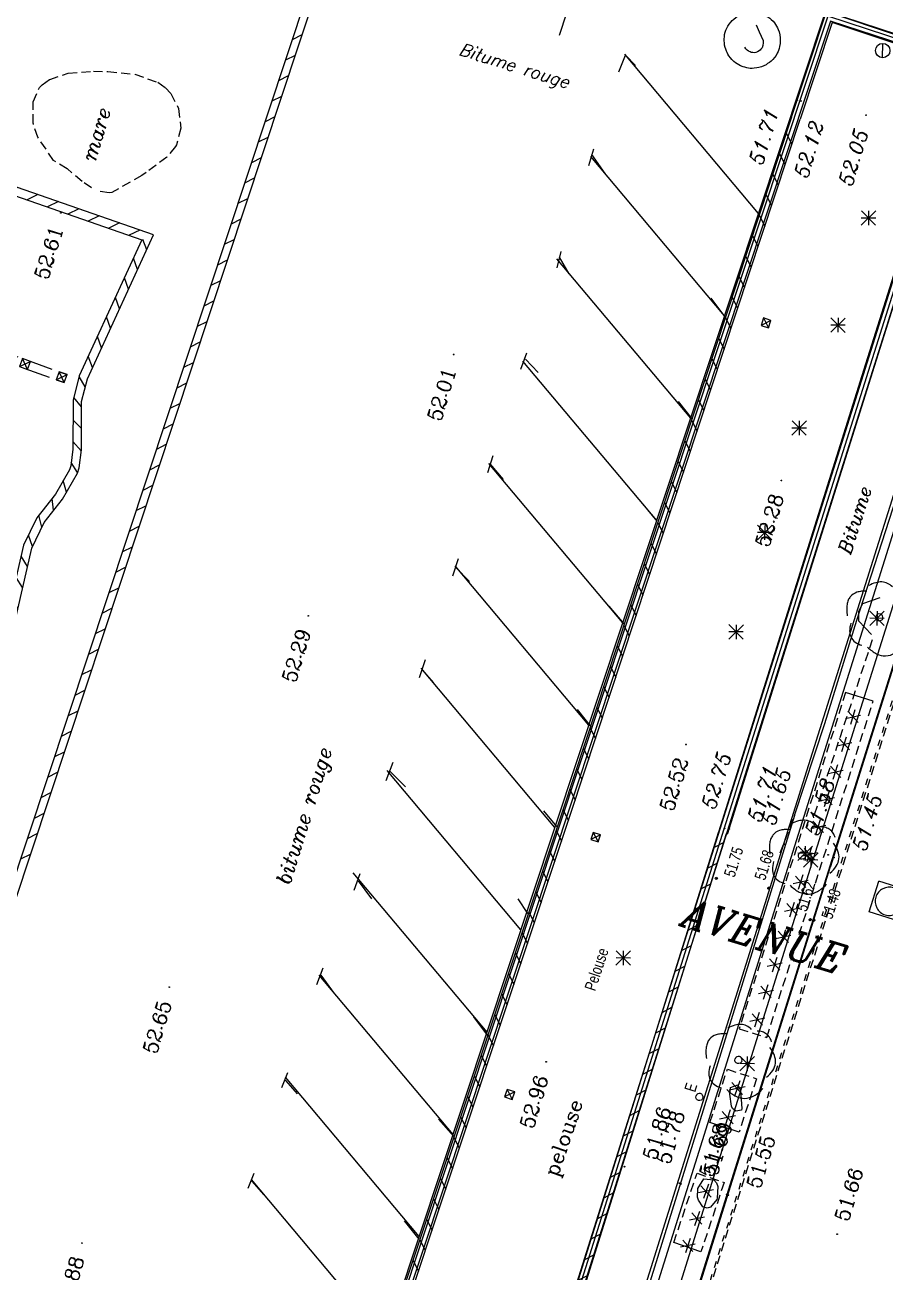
# Model space of a CAD drawing. Extents: x 661856 to 662117, y 6866905 to 6867165.
# Drawn here: x 662036.92 to 662060.82, y 6866997.62 to 6867032.29 of the extents above; entities that cross this region are included whole.
import ezdxf
from ezdxf.enums import TextEntityAlignment as Align

# ---------------------------------------------------------------- set-up
doc = ezdxf.new("R2010")
doc.units = 0
for name, pattern in [('CONTINU', [0]), ('HAIELIN', [0.375, 0.25, -0.125]), ('HIDDEN', [0.375, 0.25, -0.125]), ('JSI_MCL0', [1, 0.5, 0.5]), ('JSI_TCO', [1, 0.5, 0.5]), ('JSI_TIC', [0.2, 0.08, 0.01, -0.1, 0.01]), ('PARALLEL', [0]), ('USTATION2', [1, 0.75, -0.25])]:
    doc.linetypes.add(name, pattern=pattern)
doc.layers.get('0').update_dxf_attribs({"linetype": 'CONTINUOUS'})
for name, color, linetype in [('ALTI', 140, 'CONTINUOUS'), ('ARBRES', 3, 'CONTINU'), ('BORDURE', 7, 'CONTINU'), ('COTE_ALTI', 8, 'CONTINU'), ('HAIE', 3, 'CONTINU'), ('LIGNE_DIVERS', 7, 'CONTINU'), ('LIMITE', 7, 'CONTINUOUS'), ('MARQ-SOL', 6, 'CONTINU'), ('MARQUAGE', 7, 'CONTINUOUS'), ('MOB-URB', 6, 'CONTINU'), ('MUR', 7, 'CONTINU'), ('NOM_DE_VOIE', 7, 'CONTINU'), ('OBJASS', 22, 'CONTINUOUS'), ('OBJEAU', 4, 'CONTINUOUS'), ('OBJET_DIVERS', 6, 'CONTINU'), ('OUVRAGE_ART_PI', 7, 'CONTINU'), ('SIGNAL-VERTICA', 6, 'CONTINU'), ('TEXTE', 7, 'CONTINUOUS'), ('VEGETATION', 3, 'CONTINUOUS'), ('VOIRIE', 7, 'CONTINUOUS')]:
    doc.layers.add(name, color=color, linetype=linetype)
doc.styles.add('COMPLEX', font='COMPLEX')
doc.styles.add('ITALIC', font='italic.shx', dxfattribs={"height": 0.6})
doc.styles.get("Standard").update_dxf_attribs({"font": 'ARIALUNI.ttf', "height": 2})
doc.linetypes.add('JSI_HAIED', pattern='A,0.48,0.06,-0.1,[138,jsi_form.shx,S=0.05,R=0,X=-0.1,Y=0],0.06', length=0.7)
doc.linetypes.add('JSI_HAIEG', pattern='A,0.48,0.06,-0.1,[137,jsi_form.shx,S=0.05,R=0,X=-0.1,Y=0],0.06', length=0.7)
doc.linetypes.add('JSI_MUR', pattern='A,1e-06,-0.5,[130,jsi_form.shx,S=0.7,R=315,X=0.05,Y=0],-0.5', length=1.000001)

# ---------------------------------------------------------------- blocks, each defined once
blk = doc.blocks.new('*X91')
at = {"layer": 'LIGNE_DIVERS', "color": 7, "linetype": 'CONTINU'}
for p, q in [((610675.61, 133533.326), (610675.319, 133533.183)), ((610676.179, 133533.134), (610675.878, 133532.985)), ((610675.058, 133533), (610675.239, 133532.717)), ((610676.747, 133532.941), (610676.446, 133532.793)), ((610674.929, 133532.414), (610675.109, 133532.131)), ((610677.315, 133532.749), (610677.014, 133532.6)), ((610677.883, 133532.556), (610677.583, 133532.408)), ((610678.452, 133532.363), (610678.151, 133532.215)), ((610679.02, 133532.171), (610678.719, 133532.022)), ((610674.8, 133531.828), (610674.98, 133531.546)), ((610679.212, 133531.623), (610679.102, 133531.912)), ((610678.965, 133531.076), (610678.846, 133531.389)), ((610674.67, 133531.242), (610674.85, 133530.96)), ((610678.719, 133530.529), (610678.6, 133530.842)), ((610674.541, 133530.656), (610674.721, 133530.374)), ((610674.411, 133530.071), (610674.592, 133529.788)), ((610678.473, 133529.981), (610678.354, 133530.295)), ((610678.227, 133529.434), (610678.108, 133529.748)), ((610674.282, 133529.485), (610674.462, 133529.202)), ((610677.981, 133528.887), (610677.862, 133529.2)), ((610674.152, 133528.899), (610674.333, 133528.616)), ((610677.735, 133528.34), (610677.616, 133528.653)), ((610673.997, 133528.357), (610674.094, 133528.036)), ((610677.539, 133527.799), (610677.364, 133528.085)), ((610673.716, 133527.859), (610673.738, 133527.525)), ((610673.321, 133527.407), (610673.381, 133527.077)), ((610677.442, 133527.239), (610677.223, 133527.501)), ((610677.444, 133526.639), (610677.206, 133526.875)), ((610672.988, 133526.848), (610673.173, 133526.57)), ((610672.89, 133526.241), (610673.098, 133525.977)), ((610677.444, 133526.024), (610677.209, 133526.275)), ((610672.823, 133525.642), (610673.033, 133525.38)), ((610677.346, 133525.415), (610677.163, 133525.693)), ((610677.04, 133524.867), (610676.95, 133525.19)), ((610672.758, 133525.045), (610672.968, 133524.784)), ((610672.693, 133524.449), (610672.888, 133524.156)), ((610676.689, 133524.361), (610676.646, 133524.693)), ((610676.365, 133523.889), (610676.28, 133524.218)), ((610672.528, 133523.914), (610672.653, 133523.603)), ((610676.108, 133523.347), (610675.995, 133523.663)), ((610672.293, 133523.362), (610672.419, 133523.051)), ((610675.974, 133522.791), (610675.793, 133523.074)), ((610672.059, 133522.81), (610672.184, 133522.499)), ((610675.844, 133522.205), (610675.664, 133522.488)), ((610671.824, 133522.258), (610671.95, 133521.947)), ((610671.59, 133521.705), (610671.715, 133521.394)), ((610675.715, 133521.619), (610675.534, 133521.902)), ((610671.355, 133521.153), (610671.48, 133520.842)), ((610675.585, 133521.034), (610675.405, 133521.316)), ((610675.456, 133520.448), (610675.275, 133520.73)), ((610671.12, 133520.601), (610671.246, 133520.29)), ((610670.886, 133520.049), (610671.011, 133519.738)), ((610675.326, 133519.862), (610675.146, 133520.144)), ((610670.651, 133519.496), (610670.777, 133519.185)), ((610675.197, 133519.276), (610675.016, 133519.559)), ((610670.416, 133518.944), (610670.542, 133518.633)), ((610675.067, 133518.69), (610674.887, 133518.973)), ((610670.182, 133518.392), (610670.307, 133518.081)), ((610674.938, 133518.104), (610674.757, 133518.387)), ((610669.947, 133517.84), (610670.073, 133517.529)), ((610674.808, 133517.518), (610674.628, 133517.801)), ((610669.713, 133517.287), (610669.838, 133516.977)), ((610674.679, 133516.933), (610674.498, 133517.215)), ((610669.478, 133516.735), (610669.604, 133516.424)), ((610674.549, 133516.347), (610674.369, 133516.629)), ((610669.243, 133516.183), (610669.369, 133515.872)), ((610674.42, 133515.761), (610674.239, 133516.043)), ((610669.009, 133515.631), (610669.134, 133515.32)), ((610674.29, 133515.175), (610674.11, 133515.458)), ((610669.033, 133515.005), (610669.33, 133515.16)), ((610669.606, 133514.825), (610669.903, 133514.98)), ((610670.178, 133514.645), (610670.475, 133514.801)), ((610674.161, 133514.589), (610673.98, 133514.872)), ((610670.751, 133514.466), (610671.048, 133514.621)), ((610671.323, 133514.286), (610671.62, 133514.441)), ((610671.896, 133514.106), (610672.193, 133514.262)), ((610672.468, 133513.927), (610672.765, 133514.082)), ((610674.031, 133514.003), (610673.851, 133514.286)), ((610673.04, 133513.747), (610673.338, 133513.902)), ((610673.613, 133513.567), (610673.802, 133513.666))]:
    blk.add_line(p, q, dxfattribs=at)
blk = doc.blocks.new('*X129')
at = {"layer": 'HAIE', "color": 3, "linetype": 'CONTINU'}
for p, q in [((610696.041, 133508.499), (610695.597, 133508.402)), ((610695.972, 133508.283), (610695.666, 133508.618)), ((610695.888, 133508.667), (610695.75, 133508.234)), ((610695.715, 133507.472), (610695.409, 133507.807)), ((610695.63, 133507.856), (610695.493, 133507.423)), ((610695.783, 133507.688), (610695.34, 133507.591))]:
    blk.add_line(p, q, dxfattribs=at)
blk = doc.blocks.new('*X130')
at = {"layer": 'HAIE', "color": 3, "linetype": 'CONTINU'}
for p, q in [((610695.121, 133505.426), (610694.837, 133505.742)), ((610695.045, 133505.786), (610694.913, 133505.382)), ((610695.187, 133505.628), (610694.771, 133505.54)), ((610694.94, 133504.87), (610694.525, 133504.783)), ((610694.874, 133504.669), (610694.59, 133504.985)), ((610694.798, 133505.028), (610694.667, 133504.625)), ((610694.693, 133504.113), (610694.278, 133504.025)), ((610694.628, 133503.911), (610694.344, 133504.227)), ((610694.551, 133504.271), (610694.42, 133503.867))]:
    blk.add_line(p, q, dxfattribs=at)
blk = doc.blocks.new('*X134')
at = {"layer": 'HAIE', "color": 3, "linetype": 'CONTINU'}
for p, q in [((610698.804, 133518.969), (610699.095, 133518.656)), ((610698.887, 133518.608), (610699.012, 133519.017)), ((610698.741, 133518.765), (610699.158, 133518.861)), ((610698.569, 133518.202), (610698.86, 133517.889)), ((610698.652, 133517.841), (610698.777, 133518.25)), ((610698.506, 133517.998), (610698.923, 133518.094)), ((610698.271, 133517.231), (610698.687, 133517.327)), ((610698.333, 133517.436), (610698.625, 133517.122)), ((610698.416, 133517.074), (610698.542, 133517.483)), ((610698.035, 133516.464), (610698.452, 133516.56)), ((610698.098, 133516.669), (610698.389, 133516.355)), ((610698.181, 133516.307), (610698.306, 133516.717)), ((610697.8, 133515.697), (610698.217, 133515.793)), ((610697.863, 133515.902), (610698.154, 133515.589)), ((610697.946, 133515.541), (610698.071, 133515.95)), ((610697.627, 133515.135), (610697.919, 133514.822)), ((610697.71, 133514.774), (610697.836, 133515.183)), ((610697.565, 133514.93), (610697.982, 133515.026)), ((610697.475, 133514.007), (610697.6, 133514.416)), ((610697.329, 133514.163), (610697.746, 133514.259)), ((610697.392, 133514.368), (610697.683, 133514.055)), ((610697.094, 133513.396), (610697.511, 133513.492)), ((610697.157, 133513.601), (610697.448, 133513.288)), ((610697.24, 133513.24), (610697.365, 133513.649)), ((610696.859, 133512.63), (610697.276, 133512.725)), ((610696.921, 133512.834), (610697.213, 133512.521)), ((610697.004, 133512.473), (610697.13, 133512.882)), ((610696.686, 133512.067), (610696.977, 133511.754)), ((610696.769, 133511.706), (610696.895, 133512.115)), ((610696.623, 133511.863), (610697.04, 133511.959)), ((610696.451, 133511.3), (610696.742, 133510.987)), ((610696.534, 133510.939), (610696.659, 133511.348)), ((610696.388, 133511.096), (610696.805, 133511.192)), ((610696.298, 133510.172), (610696.424, 133510.581)), ((610696.153, 133510.329), (610696.57, 133510.425)), ((610696.215, 133510.533), (610696.507, 133510.22))]:
    blk.add_line(p, q, dxfattribs=at)
blk = doc.blocks.new('*X137')
at = {"layer": 'MUR', "color": 7, "linetype": 'CONTINU'}
for p, q in [((610683.474, 133537.634), (610683.206, 133537.497)), ((610683.29, 133537.063), (610683.022, 133536.926)), ((610683.106, 133536.492), (610682.838, 133536.355)), ((610682.922, 133535.921), (610682.654, 133535.783)), ((610682.738, 133535.35), (610682.47, 133535.212)), ((610682.554, 133534.778), (610682.286, 133534.641)), ((610682.37, 133534.207), (610682.103, 133534.07)), ((610682.186, 133533.636), (610681.919, 133533.499)), ((610682.002, 133533.065), (610681.735, 133532.928)), ((610681.819, 133532.494), (610681.551, 133532.357)), ((610681.635, 133531.923), (610681.367, 133531.786)), ((610681.451, 133531.352), (610681.183, 133531.214)), ((610681.267, 133530.781), (610680.999, 133530.643)), ((610681.083, 133530.21), (610680.815, 133530.072)), ((610680.899, 133529.638), (610680.631, 133529.501)), ((610680.715, 133529.067), (610680.447, 133528.93)), ((610680.531, 133528.496), (610680.263, 133528.359)), ((610680.347, 133527.925), (610680.079, 133527.788)), ((610680.163, 133527.354), (610679.895, 133527.217)), ((610679.979, 133526.783), (610679.712, 133526.646)), ((610679.795, 133526.212), (610679.528, 133526.074)), ((610679.611, 133525.641), (610679.344, 133525.503)), ((610679.428, 133525.07), (610679.16, 133524.932)), ((610679.244, 133524.498), (610678.976, 133524.361)), ((610679.06, 133523.927), (610678.792, 133523.79)), ((610678.876, 133523.356), (610678.608, 133523.219)), ((610678.692, 133522.785), (610678.424, 133522.648)), ((610678.508, 133522.214), (610678.24, 133522.077)), ((610678.324, 133521.643), (610678.056, 133521.506)), ((610678.14, 133521.072), (610677.872, 133520.934)), ((610677.956, 133520.501), (610677.688, 133520.363)), ((610677.772, 133519.929), (610677.505, 133519.792)), ((610677.588, 133519.358), (610677.321, 133519.221)), ((610677.404, 133518.787), (610677.137, 133518.65)), ((610677.221, 133518.216), (610676.953, 133518.079)), ((610677.037, 133517.645), (610676.769, 133517.508)), ((610676.853, 133517.074), (610676.585, 133516.937)), ((610676.669, 133516.503), (610676.401, 133516.365)), ((610676.485, 133515.932), (610676.217, 133515.794)), ((610676.301, 133515.361), (610676.033, 133515.223)), ((610676.117, 133514.789), (610675.849, 133514.652))]:
    blk.add_line(p, q, dxfattribs=at)
blk = doc.blocks.new('*X138')
at = {"layer": 'MUR', "color": 7, "linetype": 'CONTINU'}
for p, q in [((610695.115, 133515.142), (610695.385, 133515.286)), ((610694.94, 133514.568), (610695.211, 133514.712)), ((610694.766, 133513.993), (610695.036, 133514.138)), ((610694.591, 133513.419), (610694.862, 133513.564)), ((610694.417, 133512.845), (610694.687, 133512.99)), ((610694.242, 133512.271), (610694.513, 133512.416)), ((610694.068, 133511.697), (610694.338, 133511.842)), ((610693.893, 133511.123), (610694.164, 133511.268)), ((610693.719, 133510.549), (610693.989, 133510.693)), ((610693.544, 133509.975), (610693.815, 133510.119)), ((610693.37, 133509.401), (610693.64, 133509.545)), ((610693.195, 133508.827), (610693.466, 133508.971)), ((610693.021, 133508.253), (610693.291, 133508.397)), ((610692.846, 133507.679), (610693.117, 133507.823)), ((610692.672, 133507.105), (610692.942, 133507.249)), ((610692.497, 133506.531), (610692.768, 133506.675)), ((610692.323, 133505.957), (610692.593, 133506.101)), ((610692.148, 133505.382), (610692.419, 133505.527)), ((610691.974, 133504.808), (610692.244, 133504.953)), ((610691.799, 133504.234), (610692.07, 133504.379)), ((610691.625, 133503.66), (610691.895, 133503.805)), ((610691.45, 133503.086), (610691.721, 133503.231)), ((610691.276, 133502.512), (610691.546, 133502.657)), ((610691.101, 133501.938), (610691.372, 133502.082)), ((610690.927, 133501.364), (610691.197, 133501.508)), ((610690.752, 133500.79), (610691.023, 133500.934)), ((610690.578, 133500.216), (610690.848, 133500.36)), ((610690.403, 133499.642), (610690.674, 133499.786)), ((610690.229, 133499.068), (610690.499, 133499.212)), ((610690.054, 133498.494), (610690.325, 133498.638)), ((610689.88, 133497.92), (610690.15, 133498.064)), ((610689.705, 133497.346), (610689.976, 133497.49)), ((610689.531, 133496.772), (610689.801, 133496.916)), ((610689.356, 133496.197), (610689.627, 133496.342)), ((610689.182, 133495.623), (610689.452, 133495.768))]:
    blk.add_line(p, q, dxfattribs=at)
blk = doc.blocks.new('*X139')
at = {"layer": 'MUR', "color": 7, "linetype": 'CONTINU'}
for p, q in [((610696.957, 133535.018), (610697.113, 133534.715)), ((610696.774, 133534.446), (610696.929, 133534.143)), ((610696.59, 133533.875), (610696.746, 133533.572)), ((610696.407, 133533.304), (610696.563, 133533.001)), ((610696.224, 133532.732), (610696.38, 133532.429)), ((610696.041, 133532.161), (610696.197, 133531.858)), ((610695.858, 133531.59), (610696.013, 133531.287)), ((610695.674, 133531.018), (610695.83, 133530.715)), ((610695.491, 133530.447), (610695.647, 133530.144)), ((610695.308, 133529.876), (610695.464, 133529.573)), ((610695.125, 133529.304), (610695.28, 133529.001)), ((610694.941, 133528.733), (610695.097, 133528.43)), ((610694.758, 133528.162), (610694.914, 133527.859)), ((610694.575, 133527.59), (610694.731, 133527.287)), ((610694.392, 133527.019), (610694.548, 133526.716)), ((610694.209, 133526.448), (610694.364, 133526.145)), ((610694.025, 133525.876), (610694.181, 133525.573)), ((610693.842, 133525.305), (610693.998, 133525.002)), ((610693.659, 133524.734), (610693.815, 133524.431)), ((610693.476, 133524.162), (610693.631, 133523.859)), ((610693.292, 133523.591), (610693.448, 133523.288)), ((610693.109, 133523.019), (610693.265, 133522.717)), ((610692.926, 133522.448), (610693.082, 133522.145)), ((610692.743, 133521.877), (610692.899, 133521.574)), ((610692.56, 133521.305), (610692.715, 133521.003)), ((610692.376, 133520.734), (610692.532, 133520.431)), ((610692.193, 133520.163), (610692.349, 133519.86)), ((610692.01, 133519.591), (610692.166, 133519.288)), ((610691.827, 133519.02), (610691.983, 133518.717)), ((610691.643, 133518.449), (610691.799, 133518.146)), ((610691.46, 133517.877), (610691.616, 133517.574)), ((610691.277, 133517.306), (610691.433, 133517.003)), ((610691.094, 133516.735), (610691.25, 133516.432)), ((610690.911, 133516.164), (610691.066, 133515.86)), ((610690.726, 133515.593), (610690.881, 133515.289)), ((610690.541, 133515.022), (610690.697, 133514.719)), ((610690.357, 133514.451), (610690.512, 133514.148)), ((610690.172, 133513.88), (610690.327, 133513.577)), ((610689.988, 133513.309), (610690.143, 133513.006)), ((610689.803, 133512.738), (610689.958, 133512.435)), ((610689.619, 133512.167), (610689.774, 133511.864)), ((610689.434, 133511.596), (610689.589, 133511.293)), ((610689.25, 133511.026), (610689.405, 133510.722)), ((610689.065, 133510.455), (610689.22, 133510.151)), ((610688.88, 133509.884), (610689.036, 133509.58)), ((610688.696, 133509.313), (610688.851, 133509.009)), ((610688.511, 133508.742), (610688.666, 133508.439)), ((610688.327, 133508.171), (610688.482, 133507.868)), ((610688.142, 133507.6), (610688.297, 133507.297)), ((610687.958, 133507.029), (610688.113, 133506.726)), ((610687.773, 133506.458), (610687.928, 133506.155)), ((610687.588, 133505.887), (610687.744, 133505.584)), ((610687.404, 133505.316), (610687.559, 133505.013)), ((610687.219, 133504.746), (610687.374, 133504.442)), ((610687.035, 133504.175), (610687.19, 133503.871)), ((610686.85, 133503.604), (610687.005, 133503.3))]:
    blk.add_line(p, q, dxfattribs=at)
blk = doc.blocks.new('P21200')
blk.add_line((0, -1), (0, 1))
blk.add_circle((0, 0), 1)
blk = doc.blocks.new('P30500')
at = {"color": 0}
blk.add_circle((0, 0), 0.05, dxfattribs=at)
blk.add_attdef('COTE30500', text='', height=0.3).set_placement((-0.3, -0.15), align=Align.RIGHT)
blk = doc.blocks.new('P30200')
at = {"color": 0}
blk.add_circle((0, 0), 0.05, dxfattribs=at)
blk.add_attdef('COTE30200', (0.3, -0.15), '', height=0.3)
blk = doc.blocks.new('P30100')
at = {"color": 0}
blk.add_circle((0, 0), 0.05, dxfattribs=at)
blk.add_attdef('COTE30100', (0.3, 0.3), '', height=0.3)
blk = doc.blocks.new('P30300')
at = {"color": 0}
blk.add_circle((0, 0), 0.05, dxfattribs=at)
blk.add_attdef('COTE30300', (0.3, -0.6), '', height=0.3)
blk = doc.blocks.new('P30400')
at = {"color": 0}
blk.add_circle((0, 0), 0.05, dxfattribs=at)
blk.add_attdef('COTE30400', text='', height=0.3).set_placement((-0.3, 0.3), align=Align.RIGHT)
blk = doc.blocks.new('P30600')
at = {"color": 0}
blk.add_circle((0, 0), 0.05, dxfattribs=at)
blk.add_attdef('COTE30600', text='', height=0.3).set_placement((-0.3, -0.6), align=Align.RIGHT)
blk = doc.blocks.new('P23000')
at = {"color": 3}
for p, q in [((-1, 1), (1, -1)), ((1, 1), (-1, -1)), ((1, 0), (-1, 0)), ((0, 1), (0, -1))]:
    blk.add_line(p, q, dxfattribs=at)
blk = doc.blocks.new('P29600')
blk.add_lwpolyline([(0, 0), (1, 0), (1, 1), (0, 1), (0, 0), (1, 1), (0, 1), (1, 0)])
blk = doc.blocks.new('SU321')
at = {"color": 0, "linetype": 'CONTINUOUS'}
for points in [[(0, 0.001), (0.002, 0.037), (0.004, 0.07), (0.011, 0.109), (0.023, 0.15), (0.035, 0.188), (0.051, 0.22), (0.068, 0.25), (0.088, 0.285), (0.115, 0.318), (0.138, 0.347), (0.167, 0.372), (0.202, 0.399), (0.236, 0.422), (0.278, 0.446), (0.312, 0.463), (0.348, 0.474), (0.391, 0.486), (0.436, 0.497), (0.481, 0.498), (0.526, 0.497), (0.567, 0.492), (0.612, 0.486), (0.654, 0.472), (0.69, 0.458), (0.729, 0.443), (0.768, 0.419), (0.802, 0.395), (0.828, 0.374), (0.856, 0.35), (0.881, 0.323), (0.903, 0.296), (0.923, 0.263), (0.943, 0.23), (0.958, 0.196), (0.976, 0.155), (0.987, 0.12), (0.993, 0.087), (0.998, 0.049), (0.998, 0.015), (0.999, -0.017), (0.997, -0.06), (0.987, -0.116), (0.972, -0.169), (0.954, -0.214), (0.931, -0.26), (0.903, -0.302), (0.879, -0.331), (0.841, -0.372), (0.812, -0.398), (0.779, -0.426), (0.738, -0.449), (0.696, -0.468), (0.661, -0.482), (0.62, -0.495), (0.582, -0.497), (0.549, -0.506), (0.504, -0.508), (0.461, -0.506), (0.412, -0.498), (0.374, -0.49), (0.327, -0.478), (0.293, -0.466), (0.263, -0.451), (0.237, -0.433), (0.211, -0.416), (0.186, -0.396), (0.16, -0.375), (0.123, -0.342), (0.103, -0.313), (0.083, -0.285), (0.064, -0.254), (0.045, -0.219), (0.027, -0.176), (0.015, -0.136), (0.004, -0.094), (0.001, -0.059), (0, -0.026), (-0.002, -0.001)], [(0.676, 0.218), (0.675, 0.083), (0.674, -0.09), (0.659, -0.127), (0.636, -0.167), (0.609, -0.199), (0.578, -0.213), (0.554, -0.226), (0.504, -0.232), (0.473, -0.231), (0.445, -0.225), (0.418, -0.212), (0.394, -0.196), (0.379, -0.18), (0.358, -0.16), (0.343, -0.133), (0.333, -0.101), (0.327, -0.068)]]:
    blk.add_lwpolyline(points, dxfattribs=at)
blk = doc.blocks.new('$B_200')
at = {"color": 0, "linetype": 'BYBLOCK', "flags": 128}
for points in [[(0, -0.5, -0.414214), (-0.5, 0, -0.414214), (0, 0.5)], [(0, -0.5, 0.414214), (0.5, 0, 0.414214), (0, 0.5)]]:
    blk.add_lwpolyline(points, format="xyb", dxfattribs=at)
blk = doc.blocks.new('$B_220')
at = {"color": 0, "linetype": 'BYBLOCK', "flags": 128}
for points in [[(-0.195, 0.351, 0.077685), (-0.303, 0.336, 0.115926), (-0.379, 0.292, 0.119307), (-0.426, 0.217, 0.082378), (-0.441, 0.113)], [(0.297, 0.272, 0.039633), (0.273, 0.344, 0.053426), (0.241, 0.401, 0.147584), (0.154, 0.47, 0.071882), (0.099, 0.483, 0.058066), (0.036, 0.48, 0.043501), (-0.035, 0.463, 0.032041), (-0.113, 0.431)], [(0.461, -0.046, 0.087593), (0.487, 0.033, 0.096392), (0.482, 0.113, 0.080457), (0.446, 0.192, 0.056881), (0.379, 0.272)], [(-0.441, 0.033, 0.03619), (-0.474, -0.044, 0.046233), (-0.492, -0.116, 0.121403), (-0.482, -0.245, 0.119181), (-0.41, -0.354, 0.044648), (-0.351, -0.401, 0.034835), (-0.277, -0.443)], [(0.379, -0.364, 0.076898), (0.431, -0.319, 0.090424), (0.461, -0.265, 0.083207), (0.472, -0.2, 0.062964), (0.461, -0.126)], [(-0.113, -0.443, 0.078382), (0.005, -0.498, 0.113914), (0.113, -0.503, 0.115194), (0.21, -0.458, 0.080222), (0.297, -0.364)]]:
    blk.add_lwpolyline(points, format="xyb", dxfattribs=at)
blk = doc.blocks.new('$B_020')
at = {"color": 0, "linetype": 'BYBLOCK', "flags": 128}
for points in [[(0, 0), (0, 1)], [(0, 1), (1, 1)], [(1, 0), (1, 1)], [(0, 0), (1, 0)]]:
    blk.add_lwpolyline(points, dxfattribs=at)
for points in [[(0.5, 0.0625, -0.4142136), (0.0625, 0.5, -0.4142136), (0.5, 0.9375)], [(0.5, 0.0625, 0.4142136), (0.9375, 0.5, 0.4142136), (0.5, 0.9375)]]:
    blk.add_lwpolyline(points, format="xyb", dxfattribs=at)
blk = doc.blocks.new('$B_210')
at = {"linetype": 'CONTINUOUS'}
blk.add_hatch(color=0, dxfattribs=at).paths.add_polyline_path([(0, -0.5, -1), (0, 0.5, -1)])
at = {"color": 0, "linetype": 'BYBLOCK', "flags": 128}
blk.add_lwpolyline([(0, -0.5, -1), (0, 0.5, -1)], format="xyb", close=True, dxfattribs=at)

msp = doc.modelspace()

# ---------------------------------------------------------------- linework, layer by layer
at = {"layer": 'BORDURE', "color": 7, "linetype": 'CONTINUOUS'}
for points in [[(662014.378, 6867077.3), (662023.995, 6867069.615), (662035.535, 6867060.395), (662042.186, 6867055.096), (662051.67, 6867047.504), (662060.773, 6867040.264), (662063.275, 6867038.262), (662064.554, 6867037.011), (662065.116, 6867036.28), (662065.245, 6867036.092), (662065.892, 6867034.937), (662066.179, 6867034.07), (662066.243, 6867033.678), (662066.279, 6867033.215), (662066.252, 6867031.957), (662066.043, 6867030.566), (662065.649, 6867029.072), (662063.446, 6867022.061), (662059.294, 6867008.866)], [(662058.3, 6867010.317), (662059.145, 6867012.874), (662060.034, 6867015.741), (662061.529, 6867020.383), (662063.832, 6867028.038), (662065.184, 6867027.549)], [(662060.436, 6867015.35), (662060.087, 6867015.714), (662060.088, 6867015.995), (662060.204, 6867016.205), (662060.68, 6867016.371)], [(662058.3, 6867010.317), (662054.12, 6866996.83), (662047.633, 6866976.177), (662045.511, 6866969.343)], [(662046.608, 6866968.243), (662053.173, 6866989.259), (662059.294, 6867008.866)]]:
    msp.add_lwpolyline(points, dxfattribs=at)
at = {"layer": 'BORDURE', "linetype": 'JSI_TCO', "ltscale": 2, "elevation": 57.333, "flags": 128}
msp.add_lwpolyline([(662041.018, 6866950.704), (662054.066, 6866992.239), (662058.775, 6867007.264), (662065.75, 6867029.431, 0.009327), (662065.906, 6867029.968, 0.004948), (662066.1, 6867030.711, 0.020273), (662066.199, 6867031.194, 0.021293), (662066.291, 6867031.965, 0.016042), (662066.331, 6867032.858)], format="xyb", dxfattribs=at)
msp.add_lwpolyline([(662039.285, 6866949.802), (662052.686, 6866992.547), (662058.018, 6867009.554), (662063.22, 6867026.096)], dxfattribs=at)
at = {"layer": 'BORDURE', "color": 7, "linetype": 'HIDDEN'}
msp.add_lwpolyline([(662057.906, 6867009.278), (662058.3, 6867010.317)], dxfattribs=at)
at = {"layer": 'BORDURE', "color": 7, "linetype": 'CONTINUOUS'}
msp.add_polyline3d([(662056.527, 6867002.753, 51.678), (662056.724, 6867002.826, 51.646), (662056.739, 6867002.808, 51.643), (662056.798, 6867002.668, 51.641), (662056.841, 6867002.169, 51.635), (662056.832, 6867002.128, 51.635), (662056.673, 6867002.099, 51.663), (662056.578, 6867002.172, 51.684), (662056.553, 6867002.238, 51.683), (662056.505, 6867002.566, 51.68)], close=True, dxfattribs=at)
at = {"layer": 'HAIE', "color": 3, "linetype": 'HAIELIN'}
msp.add_lwpolyline([(662060.463, 6867015.199), (662058.831, 6867010.278)], dxfattribs=at)
at = {"layer": 'HAIE', "color": 3, "linetype": 'HIDDEN'}
for points in [[(662059.72, 6867013.736), (662056.763, 6867004.385), (662057.528, 6867004.144), (662060.485, 6867013.495)], [(662055.952, 6867001.781), (662056.435, 6867003.262), (662057.244, 6867002.998), (662056.76, 6867001.516)], [(662054.946, 6866998.443), (662055.592, 6867000.37), (662056.347, 6867000.117), (662055.701, 6866998.188)]]:
    msp.add_lwpolyline(points, dxfattribs=at)
at = {"layer": 'HAIE', "color": 3, "linetype": 'CONTINUOUS'}
for points in [[(662060.485, 6867013.495), (662059.72, 6867013.736)], [(662056.76, 6867001.516), (662055.952, 6867001.781)], [(662055.701, 6866998.188), (662054.946, 6866998.443)]]:
    msp.add_lwpolyline(points, dxfattribs=at)
at = {"layer": 'LIGNE_DIVERS', "color": 7, "linetype": 'USTATION2'}
msp.add_lwpolyline([(662052.619, 6867034.508), (662051.757, 6867032)], dxfattribs=at)
at = {"layer": 'LIGNE_DIVERS', "color": 7, "linetype": 'HIDDEN'}
for points in [[(662038.764, 6867027.76), (662038.506, 6867027.936), (662038.096, 6867028.29), (662038.092, 6867028.293), (662037.714, 6867028.523), (662037.271, 6867029.168), (662037.153, 6867029.534), (662037.148, 6867029.556), (662037.143, 6867030.151), (662037.316, 6867030.548), (662037.394, 6867030.628), (662037.606, 6867030.774), (662038.118, 6867030.948), (662038.817, 6867031.003), (662039.219, 6867030.993), (662039.971, 6867030.917), (662040.608, 6867030.695), (662040.824, 6867030.542), (662040.974, 6867030.381), (662041.182, 6867029.965), (662041.252, 6867029.42), (662041.128, 6867028.954), (662041.103, 6867028.911), (662040.859, 6867028.618), (662040.289, 6867028.187), (662040.166, 6867028.102), (662039.327, 6867027.633), (662039.258, 6867027.625), (662038.976, 6867027.669)], [(662046.796, 6866968.057), (662054.247, 6866991.769), (662061.39, 6867014.469)]]:
    msp.add_lwpolyline(points, dxfattribs=at)
at = {"layer": 'LIGNE_DIVERS', "color": 7, "linetype": 'CONTINUOUS'}
for points in [[(662035.118, 6867022.932), (662034.81, 6867022.366), (662034.295, 6867021.787), (662034.041, 6867021.337), (662033.998, 6867021.185), (662033.917, 6867020.609), (662033.695, 6867018.723), (662029.723, 6867009.59), (662034.846, 6867007.935), (662037.103, 6867017.747), (662037.45, 6867018.462), (662037.959, 6867019.11), (662038.375, 6867019.83), (662038.419, 6867019.981), (662038.486, 6867020.479), (662038.492, 6867021.825), (662038.65, 6867022.456), (662040.491, 6867026.456), (662036.495, 6867027.848)], [(662036.417, 6867027.624), (662040.166, 6867026.318), (662038.426, 6867022.534), (662038.255, 6867021.855), (662038.25, 6867020.495), (662038.187, 6867020.03), (662038.156, 6867019.924), (662037.762, 6867019.244), (662037.248, 6867018.587), (662036.878, 6867017.826), (662034.673, 6867008.24), (662030.044, 6867009.736), (662033.927, 6867018.66), (662034.152, 6867020.579), (662034.231, 6867021.136), (662034.261, 6867021.245), (662034.489, 6867021.648), (662035.005, 6867022.229), (662035.342, 6867022.847)]]:
    msp.add_lwpolyline(points, dxfattribs=at)
msp.add_polyline3d([(662055.785, 6867000.219, 51.696), (662056.062, 6867000.187, 51.684), (662056.137, 6867000.102, 51.679), (662056.169, 6866999.999, 51.677), (662056.153, 6866999.676, 51.673), (662056.14, 6866999.641, 51.672), (662055.964, 6866999.428, 51.692), (662055.871, 6866999.4, 51.699), (662055.757, 6866999.441, 51.693), (662055.632, 6866999.621, 51.681), (662055.608, 6866999.704, 51.677), (662055.616, 6866999.951, 51.685), (662055.781, 6867000.216, 51.696)], close=True, dxfattribs=at)
at = {"layer": 'LIMITE', "linetype": 'JSI_TCO', "ltscale": 2, "elevation": 57.333, "flags": 128}
msp.add_lwpolyline([(662050.003, 6866989.463), (662063.212, 6867031.348), (662059.158, 6867032.669), (662045.353, 6866991.026)], dxfattribs=at)
at = {"layer": 'LIMITE', "linetype": 'JSI_MUR', "ltscale": 0.22, "elevation": 57.333, "flags": 128}
msp.add_lwpolyline([(662049.898, 6866989.496), (662063.074, 6867031.277), (662059.228, 6867032.531), (662045.457, 6866990.992)], dxfattribs=at)
at = {"layer": 'LIMITE', "linetype": 'JSI_TCO', "ltscale": 2}
msp.add_polyline3d([(662049.793, 6866989.529, 109.304), (662062.937, 6867031.206, 108.875), (662059.298, 6867032.392, 108.986), (662045.562, 6866990.957, 110.385)], dxfattribs=at)
at = {"layer": 'MARQ-SOL', "color": 6, "linetype": 'CONTINUOUS'}
for points in [[(662053.424, 6867030.984), (662053.6, 6867031.449), (662053.885, 6867031.161)], [(662052.587, 6867028.38), (662052.723, 6867028.843)], [(662052.659, 6867028.692), (662053.027, 6867028.162)], [(662051.702, 6867025.535), (662051.814, 6867025.992)], [(662051.762, 6867025.83), (662052.031, 6867025.372)], [(662056.406, 6867024.14), (662055.985, 6867024.695)], [(662050.693, 6867022.717), (662050.863, 6867023.175)], [(662050.826, 6867022.999), (662051.181, 6867022.633)], [(662055.465, 6867021.334), (662055.082, 6867021.825)], [(662049.781, 6867019.846), (662049.926, 6867020.32)], [(662049.831, 6867020.092), (662050.208, 6867019.657)], [(662054.486, 6867018.499), (662054.092, 6867018.97)], [(662048.807, 6867016.979), (662048.961, 6867017.462)], [(662048.877, 6867017.222), (662049.27, 6867016.822)], [(662053.57, 6867015.643), (662053.152, 6867016.131)], [(662047.884, 6867014.154), (662048.045, 6867014.649)], [(662047.956, 6867014.368), (662048.263, 6867014.016)], [(662052.662, 6867012.774), (662052.274, 6867013.263)], [(662046.95, 6867011.289), (662047.153, 6867011.797)], [(662047.057, 6867011.545), (662047.491, 6867011.108)], [(662051.697, 6867010.007), (662051.333, 6867010.444)], [(662046.064, 6867008.241), (662046.235, 6867008.706)], [(662046.174, 6867008.498), (662046.542, 6867007.994)], [(662050.888, 6867007.588), (662050.618, 6867007.997)], [(662045.031, 6867005.616), (662045.202, 6867006.082)], [(662045.141, 6867005.874), (662045.509, 6867005.369)], [(662049.773, 6867004.207), (662049.386, 6867004.715)], [(662044.052, 6867002.758), (662044.22, 6867003.175)], [(662044.142, 6867002.968), (662044.156, 6867002.949), (662044.478, 6867002.578)], [(662048.823, 6867001.4), (662048.405, 6867001.87)], [(662043.12, 6866999.958), (662043.288, 6867000.375)], [(662043.21, 6867000.168), (662043.224, 6867000.149), (662043.546, 6866999.778)], [(662047.868, 6866998.541), (662047.459, 6866999.051)]]:
    msp.add_lwpolyline(points, dxfattribs=at)
at = {"layer": 'MARQUAGE', "linetype": 'JSI_MCL0', "ltscale": 2, "elevation": 57.333, "flags": 128}
for points in [[(662057.302, 6867027.046), (662053.583, 6867031.475)], [(662056.359, 6867024.202), (662052.64, 6867028.631)], [(662055.416, 6867021.358), (662051.697, 6867025.788)], [(662054.473, 6867018.514), (662050.754, 6867022.944)], [(662053.53, 6867015.67), (662049.81, 6867020.1)], [(662052.586, 6867012.827), (662048.867, 6867017.256)], [(662051.643, 6867009.983), (662047.924, 6867014.412)], [(662050.7, 6867007.139), (662046.981, 6867011.568)], [(662049.757, 6867004.295), (662046.038, 6867008.725)], [(662048.814, 6867001.451), (662045.095, 6867005.881)], [(662047.871, 6866998.608), (662044.152, 6867003.037)], [(662046.928, 6866995.764), (662043.209, 6867000.193)]]:
    msp.add_lwpolyline(points, dxfattribs=at)
at = {"layer": 'MUR', "color": 7, "linetype": 'PARALLEL'}
for points in [[(662045.522, 6867034.757), (662032.141, 6866994.39), (662023.785, 6866997.174), (662037.098, 6867037.524)], [(662037.3, 6867037.458), (662024.053, 6866997.308), (662032.006, 6866994.659), (662045.321, 6867034.829)], [(662058.219, 6867029.727), (662051.868, 6867010.487), (662045.381, 6866990.993)], [(662045.609, 6866990.917), (662052.096, 6867010.411), (662058.455, 6867029.672)], [(662049.815, 6866989.49), (662056.2, 6867009.866)], [(662056.406, 6867009.802), (662050.02, 6866989.417)]]:
    msp.add_lwpolyline(points, dxfattribs=at)
at = {"layer": 'MUR', "color": 7, "linetype": 'CONTINUOUS'}
for points in [[(662058.219, 6867029.727), (662059.191, 6867032.664), (662063.204, 6867031.324), (662060.515, 6867022.796), (662056.427, 6867009.788)], [(662056.197, 6867009.86), (662060.286, 6867022.868), (662062.903, 6867031.171), (662059.344, 6867032.358), (662058.455, 6867029.672)]]:
    msp.add_lwpolyline(points, dxfattribs=at)
at = {"layer": 'SIGNAL-VERTICA', "color": 6, "linetype": 'USTATION2'}
for points in [[(662036.015, 6867023.32), (662038.088, 6867022.569)], [(662035.944, 6867023.092), (662038.009, 6867022.348)]]:
    msp.add_lwpolyline(points, dxfattribs=at)
at = {"layer": 'VEGETATION', "linetype": 'JSI_HAIED', "ltscale": 2, "elevation": 57.333, "flags": 128}
msp.add_lwpolyline([(662063.506, 6867026.006), (662058.304, 6867009.464), (662052.973, 6866992.457), (662039.61, 6866949.836)], dxfattribs=at)
at = {"layer": 'VEGETATION', "linetype": 'JSI_HAIEG', "ltscale": 2, "elevation": 57.333, "flags": 128}
msp.add_lwpolyline([(662064.078, 6867025.826), (662058.876, 6867009.284), (662053.545, 6866992.278), (662040.404, 6866950.364)], dxfattribs=at)
at = {"layer": 'VOIRIE', "linetype": 'JSI_TIC', "ltscale": 2, "elevation": 57.333, "flags": 128}
msp.add_lwpolyline([(662041.275, 6866950.623), (662054.324, 6866992.158), (662059.032, 6867007.183), (662066.008, 6867029.35, 0.009304), (662066.166, 6867029.894, 0.004973), (662066.361, 6867030.645, 0.02036), (662066.465, 6867031.15, 0.021232), (662066.56, 6867031.941, 0.016104), (662066.601, 6867032.854)], format="xyb", dxfattribs=at)

# ---------------------------------------------------------------- block references
at = {"layer": 'ALTI', "linetype": 'CONTINUOUS'}
for p, xscale, yscale, rotation in [((662056.129, 6867008.568, 57.333), 0.0600000001812401, 0.0600000001812401, 72.49637477588522), ((662057.589, 6867008.292, 57.333), 0.0599999999082377, 0.0599999999082377, 72.59478151036943), ((662058.739, 6867007.419, 57.333), 0.0600000001813795, 0.0600000001813795, 72.53154040497077), ((662058.837, 6867007.401, 57.333), 0.0600000001813795, 0.0600000001813795, 72.53154040497077)]:
    msp.add_blockref('$B_210', p, dxfattribs=dict(at, xscale=xscale, yscale=yscale, rotation=rotation))
at = {"layer": 'ARBRES', "color": 3, "linetype": 'CONTINU', "xscale": 0.1999999999095632, "yscale": 0.1999999999095632, "rotation": 359.5109626559351}
for p in [(662060.358, 6867026.921), (662059.51, 6867023.945), (662058.43, 6867021.084), (662057.471, 6867018.179), (662060.592, 6867015.795), (662056.679, 6867015.418), (662058.597, 6867009.264), (662058.753, 6867009.076), (662053.541, 6867006.352), (662056.987, 6867003.418)]:
    msp.add_blockref('P23000', p, dxfattribs=at)
at = {"layer": 'COTE_ALTI', "color": 8}
ref = msp.add_blockref('P30400', (662058.375, 6867030.195, 51.706), dxfattribs=dict(at, xscale=0.2000000003706532, yscale=0.2000000003706532, rotation=73.31096317646008))
ref.add_attrib('COTE30400', '51.71', dxfattribs={"color": 8, "height": 0.4, "rotation": 73.311, "style": 'ITALIC'}).set_placement((662057.877, 6867029.927, 51.706), align=Align.RIGHT)
ref = msp.add_blockref('P30600', (662058.48, 6867030.175, 52.117), dxfattribs=dict(at, xscale=0.2000000003706532, yscale=0.2000000003706532, rotation=73.31096317646008))
ref.add_attrib('COTE30600', '52.12', dxfattribs={"color": 8, "height": 0.4, "rotation": 73.311, "style": 'ITALIC'}).set_placement((662059.131, 6867029.562, 52.117), align=Align.RIGHT)
ref = msp.add_blockref('P30500', (662060.289, 6867029.78, 52.05), dxfattribs=dict(at, xscale=0.2000000003706532, yscale=0.2000000003706532, rotation=73.31096317646008))
ref.add_attrib('COTE30500', '52.05', dxfattribs={"color": 8, "height": 0.4, "rotation": 73.311, "style": 'ITALIC'}).set_placement((662060.365, 6867029.34, 52.05), align=Align.RIGHT)
ref = msp.add_blockref('P30500', (662037.911, 6867027.066, 52.612), dxfattribs=dict(at, xscale=0.2000000003706532, yscale=0.2000000003706532, rotation=73.31096317646008))
ref.add_attrib('COTE30500', '52.61', dxfattribs={"color": 8, "height": 0.4, "rotation": 73.311, "style": 'COMPLEX'}).set_placement((662037.987, 6867026.625, 52.612), align=Align.RIGHT)
ref = msp.add_blockref('P30500', (662048.829, 6867023.131, 52.014), dxfattribs=dict(at, xscale=0.2000000003706532, yscale=0.2000000003706532, rotation=73.31096317646008))
ref.add_attrib('COTE30500', '52.01', dxfattribs={"color": 8, "height": 0.4, "rotation": 73.311, "style": 'COMPLEX'}).set_placement((662048.906, 6867022.69, 52.014), align=Align.RIGHT)
ref = msp.add_blockref('P30500', (662057.937, 6867019.625, 52.283), dxfattribs=dict(at, xscale=0.2000000003706532, yscale=0.2000000003706532, rotation=73.31096317646008))
ref.add_attrib('COTE30500', '52.28', dxfattribs={"color": 8, "height": 0.4, "rotation": 73.311, "style": 'COMPLEX'}).set_placement((662058.014, 6867019.184, 52.283), align=Align.RIGHT)
ref = msp.add_blockref('P30500', (662044.79, 6867015.866, 52.288), dxfattribs=dict(at, xscale=0.2000000003706532, yscale=0.2000000003706532, rotation=73.31096317646008))
ref.add_attrib('COTE30500', '52.29', dxfattribs={"color": 8, "height": 0.4, "rotation": 73.311, "style": 'COMPLEX'}).set_placement((662044.867, 6867015.425, 52.288), align=Align.RIGHT)
ref = msp.add_blockref('P30500', (662055.286, 6867012.288, 52.518), dxfattribs=dict(at, xscale=0.2000000003706532, yscale=0.2000000003706532, rotation=73.31096317646008))
ref.add_attrib('COTE30500', '52.52', dxfattribs={"color": 8, "height": 0.4, "rotation": 73.311, "style": 'COMPLEX'}).set_placement((662055.363, 6867011.848, 52.518), align=Align.RIGHT)
ref = msp.add_blockref('P30100', (662056.358, 6867009.956, 52.752), dxfattribs=dict(at, xscale=0.2000000003706532, yscale=0.2000000003706532, rotation=73.31096317646008))
ref.add_attrib('COTE30100', '52.75', (662056.09, 6867010.454, 52.752), dxfattribs={"color": 8, "height": 0.4, "rotation": 73.311, "style": 'ITALIC'})
ref = msp.add_blockref('P30300', (662056.491, 6867009.945, 51.707), dxfattribs=dict(at, xscale=0.2000000003706532, yscale=0.2000000003706532, rotation=73.31096317646008))
ref.add_attrib('COTE30300', '51.71', (662057.372, 6867010.098, 51.707), dxfattribs={"color": 8, "height": 0.4, "rotation": 73.311, "style": 'ITALIC'})
ref = msp.add_blockref('P30100', (662058.022, 6867009.513, 51.654), dxfattribs=dict(at, xscale=0.2000000003706532, yscale=0.2000000003706532, rotation=73.31096317646008))
ref.add_attrib('COTE30100', '51.65', (662057.753, 6867010.011, 51.654), dxfattribs={"color": 8, "height": 0.4, "rotation": 73.311, "style": 'ITALIC'})
ref = msp.add_blockref('P30100', (662059.236, 6867009.222, 51.584), dxfattribs=dict(at, xscale=0.2000000003706532, yscale=0.2000000003706532, rotation=73.31096317646008))
ref.add_attrib('COTE30100', '51.58', (662058.968, 6867009.72, 51.584), dxfattribs={"color": 8, "height": 0.4, "rotation": 73.311, "style": 'ITALIC'})
ref = msp.add_blockref('P30300', (662059.4, 6867009.144, 51.45), dxfattribs=dict(at, xscale=0.2000000003706532, yscale=0.2000000003706532, rotation=73.31096317646008))
ref.add_attrib('COTE30300', '51.45', (662060.282, 6867009.297, 51.45), dxfattribs={"color": 8, "height": 0.4, "rotation": 73.311, "style": 'ITALIC'})
ref = msp.add_blockref('P30500', (662040.927, 6867005.545, 52.649), dxfattribs=dict(at, xscale=0.2000000003706532, yscale=0.2000000003706532, rotation=73.31096317646008))
ref.add_attrib('COTE30500', '52.65', dxfattribs={"color": 8, "height": 0.4, "rotation": 73.311, "style": 'COMPLEX'}).set_placement((662041.004, 6867005.104, 52.649), align=Align.RIGHT)
ref = msp.add_blockref('P30500', (662051.398, 6867003.465, 52.961), dxfattribs=dict(at, xscale=0.2000000003706532, yscale=0.2000000003706532, rotation=73.31096317646008))
ref.add_attrib('COTE30500', '52.96', dxfattribs={"color": 8, "height": 0.4, "rotation": 73.311, "style": 'COMPLEX'}).set_placement((662051.474, 6867003.024, 52.961), align=Align.RIGHT)
ref = msp.add_blockref('P30300', (662053.578, 6867000.553, 51.862), dxfattribs=dict(at, xscale=0.2000000003706532, yscale=0.2000000003706532, rotation=73.31096317646008))
ref.add_attrib('COTE30300', '51.86', (662054.459, 6867000.707, 51.862), dxfattribs={"color": 8, "height": 0.4, "rotation": 73.311, "style": 'COMPLEX'})
ref = msp.add_blockref('P30100', (662055.099, 6867000.094, 51.775), dxfattribs=dict(at, xscale=0.2000000003706532, yscale=0.2000000003706532, rotation=73.31096317646008))
ref.add_attrib('COTE30100', '51.78', (662054.831, 6867000.592, 51.775), dxfattribs={"color": 8, "height": 0.4, "rotation": 73.311, "style": 'COMPLEX'})
ref = msp.add_blockref('P30300', (662055.147, 6867000.075, 51.682), dxfattribs=dict(at, xscale=0.2000000003706532, yscale=0.2000000003706532, rotation=73.31096317646008))
ref.add_attrib('COTE30300', '51.68', (662056.028, 6867000.228, 51.682), dxfattribs={"color": 8, "height": 0.4, "rotation": 73.311, "style": 'COMPLEX'})
ref = msp.add_blockref('P30100', (662056.415, 6866999.778, 51.692), dxfattribs=dict(at, xscale=0.2000000003706532, yscale=0.2000000003706532, rotation=73.31096317646008))
ref.add_attrib('COTE30100', '51.69', (662056.147, 6867000.276, 51.692), dxfattribs={"color": 8, "height": 0.4, "rotation": 73.311, "style": 'COMPLEX'})
ref = msp.add_blockref('P30300', (662056.463, 6866999.762, 51.549), dxfattribs=dict(at, xscale=0.2000000003706532, yscale=0.2000000003706532, rotation=73.31096317646008))
ref.add_attrib('COTE30300', '51.55', (662057.344, 6866999.915, 51.549), dxfattribs={"color": 8, "height": 0.4, "rotation": 73.311, "style": 'COMPLEX'})
ref = msp.add_blockref('P30200', (662059.486, 6866998.677, 51.655), dxfattribs=dict(at, xscale=0.2000000003706532, yscale=0.2000000003706532, rotation=73.31096317646008))
ref.add_attrib('COTE30200', '51.66', (662059.793, 6866999.003, 51.655), dxfattribs={"color": 8, "height": 0.4, "rotation": 73.311, "style": 'COMPLEX'})
ref = msp.add_blockref('P30500', (662038.5, 6866998.43, 52.883), dxfattribs=dict(at, xscale=0.2000000003706532, yscale=0.2000000003706532, rotation=73.31096317646008))
ref.add_attrib('COTE30500', '52.88', dxfattribs={"color": 8, "height": 0.4, "rotation": 73.311, "style": 'COMPLEX'}).set_placement((662038.577, 6866997.989, 52.883), align=Align.RIGHT)
at = {"layer": 'HAIE', "color": 3, "linetype": 'CONTINU', "rotation": 359.5109627095217}
for name in ['*X134', '*X129', '*X130']:
    msp.add_blockref(name, (50243.611, 6738711.553), dxfattribs=at)
at = {"layer": 'LIGNE_DIVERS', "color": 7, "linetype": 'CONTINU', "rotation": 359.5109627095217}
msp.add_blockref('*X91', (50243.611, 6738711.553), dxfattribs=at)
at = {"layer": 'MOB-URB', "color": 6, "linetype": 'CONTINU', "xscale": 1.555513999846627, "yscale": 1.555513999846627, "rotation": 23.60437270072625}
msp.add_blockref('SU321', (662056.412, 6867031.562), dxfattribs=at)
at = {"layer": 'MUR', "color": 7, "linetype": 'CONTINU', "rotation": 359.5109627095217}
for name in ['*X137', '*X139', '*X138']:
    msp.add_blockref(name, (50243.611, 6738711.553), dxfattribs=at)
at = {"layer": 'OBJASS', "linetype": 'CONTINUOUS', "xscale": 0.8999560548016368, "yscale": 0.9000000003201547, "rotation": 72.53372267428287}
msp.add_blockref('$B_020', (662061.231, 6867007.364, 57.333), dxfattribs=at)
at = {"layer": 'OBJEAU', "linetype": 'CONTINUOUS', "xscale": 0.1999999997289487, "yscale": 0.1999999997289487, "rotation": 72.59478147854591}
msp.add_blockref('$B_200', (662055.66, 6867002.49, 57.333), dxfattribs=at)
at = {"layer": 'OBJET_DIVERS', "color": 6, "linetype": 'CONTINU', "xscale": 0.1999999999095632, "yscale": 0.1999999999095632, "rotation": 359.5109626559351}
msp.add_blockref('P21200', (662060.752, 6867031.577), dxfattribs=at)
at = {"layer": 'OUVRAGE_ART_PI', "color": 7, "linetype": 'CONTINU'}
for p, xscale, yscale, rotation in [((662057.439, 6867024.146), 0.2191733997745595, 0.2191733997745595, 251.9854626959757), ((662036.991, 6867022.714), 0.2378571000887202, 0.2378571000887202, 69.85719273399482), ((662038.009, 6867022.348), 0.234974499704768, 0.234974499704768, 70.38208268506634), ((662052.71, 6867009.846), 0.2096591996715167, 0.2096591996715167, 251.1624626583206), ((662050.317, 6867002.7), 0.220095399684637, 0.220095399684637, 251.2407626763921)]:
    msp.add_blockref('P29600', p, dxfattribs=dict(at, xscale=xscale, yscale=yscale, rotation=rotation))
at = {"layer": 'VEGETATION', "linetype": 'CONTINUOUS'}
for name, p, xscale, yscale, rotation in [('$B_220', (662060.656, 6867015.819, 57.333), 2.000000000207393, 2.000000000207393, 72.54362462313134), ('$B_200', (662060.656, 6867015.819, 57.333), 0.1999999999423728, 0.1999999999423728, 72.54362460558337), ('$B_220', (662058.508, 6867009.196, 57.333), 1.999999999574809, 1.999999999574809, 72.59459431983916), ('$B_200', (662058.508, 6867009.196, 57.333), 0.1999999996194209, 0.1999999996194209, 72.59459427200366), ('$B_220', (662056.743, 6867003.518, 57.333), 1.999999999574809, 1.999999999574809, 72.59459431983916), ('$B_200', (662056.743, 6867003.518, 57.333), 0.1999999996194209, 0.1999999996194209, 72.59459427200366)]:
    msp.add_blockref(name, p, dxfattribs=dict(at, xscale=xscale, yscale=yscale, rotation=rotation))

# ---------------------------------------------------------------- texts
at = {"layer": 'ALTI', "linetype": 'CONTINUOUS', "width": 0.75}
for s, rotation, p in [('51.75', 72.4964, (662056.33, 6867008.672, 57.333)), ('51.48', 72.5315, (662059.038, 6867007.506, 57.333))]:
    msp.add_text(s, height=0.32, rotation=rotation, dxfattribs=at).set_placement(p, align=Align.TOP_LEFT)
for s, rotation, p in [('51.68', 72.5948, (662057.484, 6867008.492, 57.333)), ('51.62', 72.5315, (662058.635, 6867007.62, 57.333))]:
    msp.add_text(s, height=0.32, rotation=rotation, dxfattribs=at).set_placement(p)
at = {"layer": 'NOM_DE_VOIE', "color": 7}
for s, height, rotation, style, p in [('Bitume rouge', 0.35018, 342.6632, 'ITALIC', (662048.942, 6867031.469)), ('mare', 0.4, 73.1396, 'ITALIC', (662038.872, 6867028.473)), ('Bitume', 0.3628, 71.9686, 'ITALIC', (662059.852, 6867017.554)), ('bitume rouge', 0.4, 72.586, 'ITALIC', (662044.269, 6867008.353)), ('AVENUE      CARNOT                                                             ', 0.79979, 342.8153, 'ITALIC', (662055.144, 6867007.265)), ('pelouse', 0.4, 71.0838, 'COMPLEX', (662051.711, 6867000.246))]:
    msp.add_text(s, height=height, rotation=rotation, dxfattribs=dict(at, style=style)).set_placement(p)
at = {"layer": 'OBJEAU', "linetype": 'CONTINUOUS', "width": 0.75}
msp.add_text('E', height=0.32, rotation=72.5948, dxfattribs=at).set_placement((662055.233, 6867002.699, 57.333), align=Align.TOP_LEFT)
at = {"layer": 'TEXTE', "linetype": 'CONTINUOUS', "width": 0.75}
msp.add_text('Pelouse', height=0.32, rotation=71.6595, dxfattribs=at).set_placement((662052.799, 6867006.039, 57.333), align=Align.MIDDLE_CENTER)

doc.saveas('drawing.dxf')
